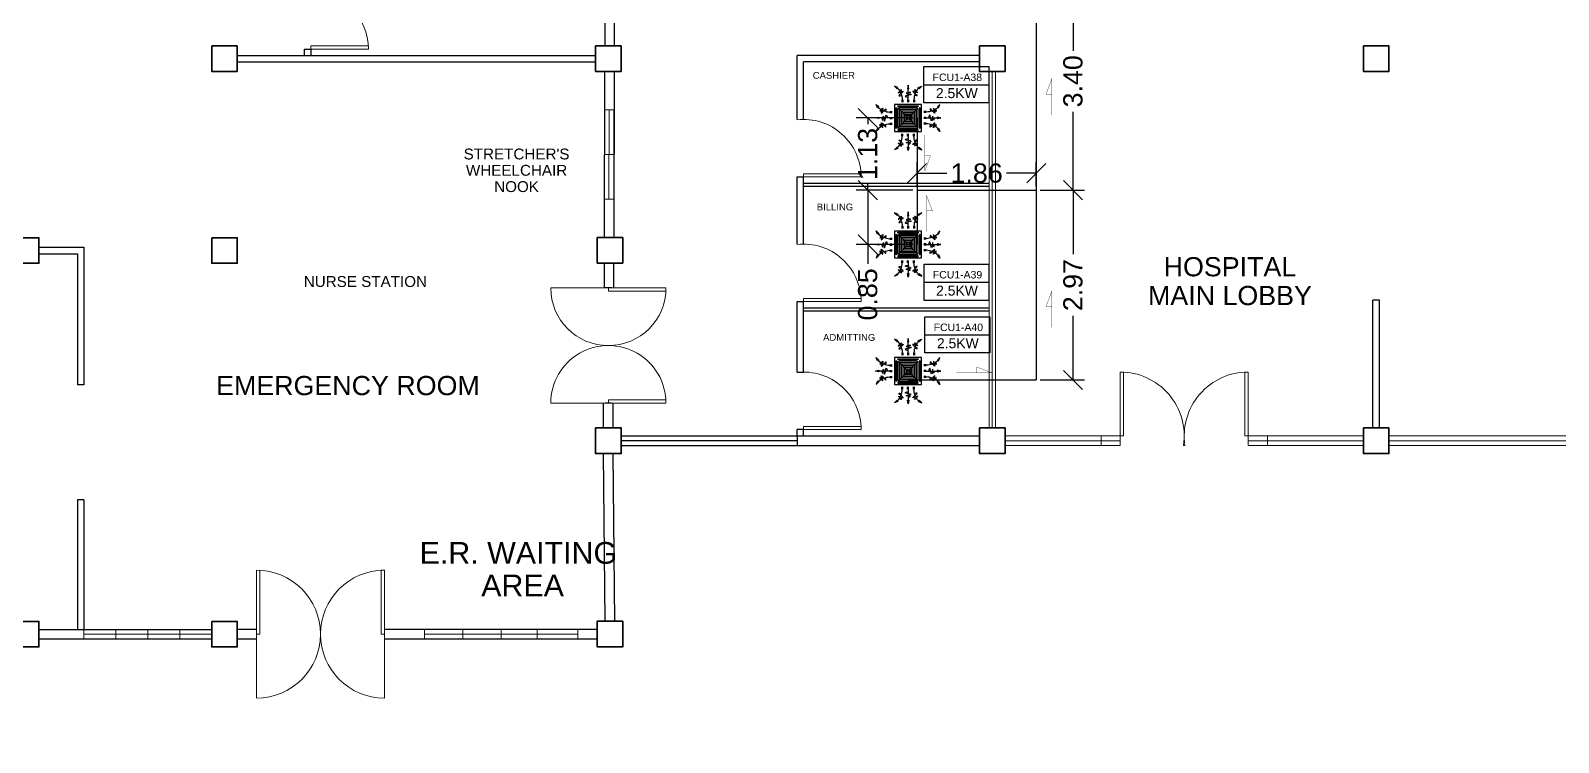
# Model space of a CAD drawing. Header units: millimetres. Extents: x -60 to 576, y -39 to 287.
# Drawn here: x 138.48 to 162.36, y 102.09 to 113.23 of the extents above; entities that cross this region are included whole.
import ezdxf

# ---------------------------------------------------------------- set-up
doc = ezdxf.new("R2010")
doc.units = ezdxf.units.MM
doc.header["$MEASUREMENT"] = 0
for name, color, linetype in [('AIR', 7, 'Continuous'), ('AIR-00', 7, 'Continuous'), ('AIR-01', 7, 'Continuous'), ('AIR-02', 7, 'Continuous'), ('AIR-04', 7, 'Continuous'), ('DRAIN PIPE', 7, 'Continuous'), ('fcu drain', 7, 'Continuous'), ('label', 7, 'Continuous'), ('Legends', 7, 'Continuous'), ('M-AC-TEXT', 7, 'Continuous')]:
    doc.layers.add(name, color=color, linetype=linetype)
doc.styles.add('ar-dim-axis', font='romans.shx', dxfattribs={"width": 0.8})
doc.styles.add('OIP FONT', font='GOTHIC.TTF', dxfattribs={"height": 150})
doc.styles.get("Standard").update_dxf_attribs({"font": 'arial.ttf'})
doc.styles.add('SWISSLT175', font='swissl.ttf', dxfattribs={"height": 0.175})
doc.dimstyles.new('ar-dim-axis', dxfattribs={"dimtxt": 350, "dimasz": 250, "dimexe": 75, "dimexo": 75, "dimgap": 200, "dimtad": 1, "dimdec": 0, "dimzin": 12, "dimdsep": 46, "dimtxsty": 'ar-dim-axis', "dimblk": 'ARCHTICK', "dimcen": 120, "dimclrd": 11, "dimclre": 8, "dimclrt": 4, "dimadec": 0, "dimazin": 3, "dimtm": 1, "dimtfac": 1, "dimtdec": 0, "dimtix": 1, "dimtmove": 2, "dimatfit": 3, "dimldrblk": 'ARCHTICK', "dimfxl": 1, "dimtolj": 1, "dimtzin": 0, "dimarcsym": 1})
doc.dimstyles.new('Copy of dimension', dxfattribs={"dimtxt": 0.3, "dimasz": 0.3, "dimexe": 0.18, "dimexo": 0.0625, "dimgap": 0.09, "dimtad": 0, "dimzin": 0, "dimdsep": 46, "dimtxsty": 'Standard', "dimblk": 'OBLIQUE', "dimcen": 0.09, "dimclrd": 256, "dimclre": 256, "dimclrt": 256, "dimadec": 0, "dimazin": 0, "dimtfac": 1, "dimtofl": 0, "dimtmove": 0, "dimatfit": 3, "dimldrblk": 'OBLIQUE', "dimfxl": 1, "dimtolj": 1, "dimtzin": 0, "dimarcsym": 0})

# ---------------------------------------------------------------- blocks, each defined once
blk = doc.blocks.new('_ARCHTICK')
at = {"color": 0, "linetype": 'ByBlock', "const_width": 0.15}
blk.add_lwpolyline([(-0.5, -0.5), (0.5, 0.5)], dxfattribs=at)
blk = doc.blocks.new('FCU-13000P (CASSETTE SPLIT)')
at = {"layer": 'AIR-00', "ltscale": 3}
for p, q in [((0, 0.523), (0, 1)), ((-0.193, 0.558), (-0.193, 0.487)), ((-0.162, 0.558), (-0.162, 0.487)), ((-0.016, 0.558), (-0.016, 0.487)), ((0.016, 0.558), (0.016, 0.487)), ((0.162, 0.558), (0.162, 0.487)), ((0.193, 0.558), (0.193, 0.487)), ((-0.523, 0), (-1, 0)), ((-0.558, 0.193), (-0.487, 0.193)), ((-0.558, 0.162), (-0.487, 0.162)), ((-0.558, 0.016), (-0.487, 0.016)), ((0.558, 0.193), (0.487, 0.193)), ((0.558, 0.162), (0.487, 0.162)), ((0.558, 0.016), (0.487, 0.016)), ((0.523, 0), (1, 0)), ((-0.558, -0.016), (-0.487, -0.016)), ((-0.558, -0.162), (-0.487, -0.162)), ((-0.558, -0.193), (-0.487, -0.193)), ((0.558, -0.016), (0.487, -0.016)), ((0.558, -0.162), (0.487, -0.162)), ((0.558, -0.193), (0.487, -0.193)), ((-0.193, -0.558), (-0.193, -0.487)), ((-0.162, -0.558), (-0.162, -0.487)), ((-0.016, -0.558), (-0.016, -0.487)), ((0, -0.523), (0, -1)), ((0.016, -0.558), (0.016, -0.487)), ((0.162, -0.558), (0.162, -0.487)), ((0.193, -0.558), (0.193, -0.487))]:
    blk.add_line(p, q, dxfattribs=at)
at = {"layer": 'AIR-00'}
for p, q in [((0.295, -0.295), (-0.295, 0.295)), ((0.295, 0.295), (-0.295, -0.295))]:
    blk.add_line(p, q, dxfattribs=at)
at = {"layer": 'AIR-00', "ltscale": 3}
for points in [[(-0.335, 0.895), (-0.311, 0.932), (-0.416, 0.973)], [(-0.022, 0.89), (0.022, 0.89), (0, 1)], [(0.335, 0.895), (0.311, 0.932), (0.416, 0.973)], [(-0.89, 0.022), (-0.89, -0.022), (-1, 0)], [(-0.895, 0.335), (-0.932, 0.311), (-0.973, 0.416)], [(0.89, 0.022), (0.89, -0.022), (1, 0)], [(0.895, 0.335), (0.932, 0.311), (0.973, 0.416)], [(-0.895, -0.335), (-0.932, -0.311), (-0.973, -0.416)], [(0.895, -0.335), (0.932, -0.311), (0.973, -0.416)], [(-0.335, -0.895), (-0.311, -0.932), (-0.416, -0.973)], [(-0.022, -0.89), (0.022, -0.89), (0, -1)], [(0.335, -0.895), (0.311, -0.932), (0.416, -0.973)]]:
    blk.add_lwpolyline(points, close=True, dxfattribs=at)
at = {"layer": 'AIR-00'}
for points in [[(-0.323, 0.914, -0.171809), (-0.178, 0.558), (-0.178, 0.522)], [(0.323, 0.914, 0.171809), (0.178, 0.558), (0.178, 0.522)], [(-0.914, 0.323, 0.171809), (-0.558, 0.178), (-0.522, 0.178)], [(0.914, 0.323, -0.171809), (0.558, 0.178), (0.522, 0.178)], [(-0.914, -0.323, -0.171809), (-0.558, -0.178), (-0.522, -0.178)], [(0.914, -0.323, 0.171809), (0.558, -0.178), (0.522, -0.178)], [(-0.323, -0.914, 0.171809), (-0.178, -0.558), (-0.178, -0.522)], [(0.323, -0.914, -0.171809), (0.178, -0.558), (0.178, -0.522)]]:
    blk.add_lwpolyline(points, format="xyb", dxfattribs=at)
for points in [[(-0.26, -0.26), (0.26, -0.26), (0.26, 0.26), (-0.26, 0.26)], [(-0.21, -0.21), (0.21, -0.21), (0.21, 0.21), (-0.21, 0.21)], [(-0.16, -0.16), (0.16, -0.16), (0.16, 0.16), (-0.16, 0.16)], [(-0.11, -0.11), (0.11, -0.11), (0.11, 0.11), (-0.11, 0.11)], [(-0.06, -0.06), (0.06, -0.06), (0.06, 0.06), (-0.06, 0.06)]]:
    blk.add_lwpolyline(points, close=True, dxfattribs=at)
at = {"layer": 'AIR-00', "ltscale": 3}
for points in [[(-0.268, 0.84), (-0.231, 0.852), (-0.134, 0.882), (-0.422, 0.704), (0.005, 0.903), (-0.358, 0.645), (-0.239, 0.678), (-0.199, 0.69)], [(0.268, 0.84), (0.231, 0.852), (0.134, 0.882), (0.422, 0.704), (-0.005, 0.903), (0.358, 0.645), (0.239, 0.678), (0.199, 0.69)], [(-0.84, 0.268), (-0.852, 0.231), (-0.882, 0.134), (-0.704, 0.422), (-0.903, -0.005), (-0.645, 0.358), (-0.678, 0.239), (-0.69, 0.199)], [(0.84, 0.268), (0.852, 0.231), (0.882, 0.134), (0.704, 0.422), (0.903, -0.005), (0.645, 0.358), (0.678, 0.239), (0.69, 0.199)], [(-0.84, -0.268), (-0.852, -0.231), (-0.882, -0.134), (-0.704, -0.422), (-0.903, 0.005), (-0.645, -0.358), (-0.678, -0.239), (-0.69, -0.199)], [(0.84, -0.268), (0.852, -0.231), (0.882, -0.134), (0.704, -0.422), (0.903, 0.005), (0.645, -0.358), (0.678, -0.239), (0.69, -0.199)], [(-0.268, -0.84), (-0.231, -0.852), (-0.134, -0.882), (-0.422, -0.704), (0.005, -0.903), (-0.358, -0.645), (-0.239, -0.678), (-0.199, -0.69)], [(0.268, -0.84), (0.231, -0.852), (0.134, -0.882), (0.422, -0.704), (-0.005, -0.903), (0.358, -0.645), (0.239, -0.678), (0.199, -0.69)]]:
    blk.add_open_spline(points, degree=3, knots=[0.0032834, 0.0032834, 0.0032834, 0.0032834, 0.0712567, 0.1924075, 0.3347111, 0.5062145, 0.5813292, 0.5813292, 0.5813292, 0.5813292], dxfattribs=at)
for points in [[(0, 0.8), (0.077, 0.776), (-0.058, 0.755), (0.098, 0.718), (-0.087, 0.663), (0, 0.631)], [(-0.8, 0), (-0.776, -0.077), (-0.755, 0.058), (-0.718, -0.098), (-0.663, 0.087), (-0.631, 0)], [(0.8, 0), (0.776, -0.077), (0.755, 0.058), (0.718, -0.098), (0.663, 0.087), (0.631, 0)], [(0, -0.8), (0.077, -0.776), (-0.058, -0.755), (0.098, -0.718), (-0.087, -0.663), (0, -0.631)]]:
    blk.add_spline(points, degree=3, dxfattribs=at)
for points in [[(-0.416, 0.973), (-0.335, 0.895), (-0.311, 0.932)], [(0, 1), (-0.022, 0.89), (0.022, 0.89)], [(0.416, 0.973), (0.335, 0.895), (0.311, 0.932)], [(-1, 0), (-0.89, 0.022), (-0.89, -0.022)], [(-0.973, 0.416), (-0.895, 0.335), (-0.932, 0.311)], [(1, 0), (0.89, 0.022), (0.89, -0.022)], [(0.973, 0.416), (0.895, 0.335), (0.932, 0.311)], [(-0.973, -0.416), (-0.895, -0.335), (-0.932, -0.311)], [(0.973, -0.416), (0.895, -0.335), (0.932, -0.311)], [(-0.416, -0.973), (-0.335, -0.895), (-0.311, -0.932)], [(0, -1), (-0.022, -0.89), (0.022, -0.89)], [(0.416, -0.973), (0.335, -0.895), (0.311, -0.932)]]:
    blk.add_solid(points, dxfattribs=at)
at = {"layer": 'AIR-01'}
for points in [[(-0.373, 0.31), (-0.348, 0.31), (-0.348, -0.31), (-0.373, -0.31)], [(-0.31, 0.372), (0.31, 0.372), (0.31, 0.348), (-0.31, 0.348)], [(0.372, 0.31), (0.348, 0.31), (0.348, -0.31), (0.372, -0.31)], [(-0.31, -0.373), (0.31, -0.373), (0.31, -0.348), (-0.31, -0.348)]]:
    blk.add_lwpolyline(points, close=True, dxfattribs=at)
at = {"layer": 'AIR-02'}
blk.add_lwpolyline([(-0.26, -0.31), (0.26, -0.31, 0.414214), (0.31, -0.26), (0.31, 0.26, 0.414214), (0.26, 0.31), (-0.26, 0.31, 0.414214), (-0.31, 0.26), (-0.31, -0.26, 0.414214)], format="xyb", close=True, dxfattribs=at)
at = {"layer": 'AIR-04'}
blk.add_lwpolyline([(-0.41, -0.41), (0.41, -0.41), (0.41, 0.41), (-0.41, 0.41)], close=True, dxfattribs=at)
blk = doc.blocks.new('_Oblique')
at = {"color": 0, "linetype": 'ByBlock', "lineweight": -2}
blk.add_line((-0.5, -0.5), (0.5, 0.5), dxfattribs=at)
blk = doc.blocks.new('*D57')
at = {"lineweight": -2, "transparency": 16777216}
for p, q in [((152.27, 111.861), (151.383, 111.861)), ((151.563, 111.861), (151.563, 111.762)), ((151.563, 110.732), (151.563, 110.831)), ((152.27, 110.732), (151.383, 110.732))]:
    blk.add_line(p, q, dxfattribs=at)
at = {"layer": 'Defpoints', "color": 0, "transparency": 16777216}
for p in [(152.333, 111.861), (151.563, 110.732), (152.333, 110.732)]:
    blk.add_point(p, dxfattribs=at)
at = {"lineweight": -2, "transparency": 16777216, "xscale": 0.3, "yscale": 0.3, "zscale": 0.3}
for p, rotation in [((151.563, 111.861), 90), ((151.563, 110.732), 270)]:
    blk.add_blockref('_Oblique', p, dxfattribs=dict(at, rotation=rotation))
at = {"transparency": 16777216, "insert": (151.563, 111.297), "char_height": 0.3, "attachment_point": 5, "rotation": 90}
blk.add_mtext('\\A1;1.13', dxfattribs=at)
blk = doc.blocks.new('*D58')
at = {"lineweight": -2, "transparency": 16777216}
for p, q in [((152.27, 110.732), (151.383, 110.732)), ((151.563, 110.732), (151.563, 109.882)), ((152.27, 109.882), (151.383, 109.882)), ((151.563, 109.882), (151.563, 109.582))]:
    blk.add_line(p, q, dxfattribs=at)
at = {"layer": 'Defpoints', "color": 0, "transparency": 16777216}
for p in [(152.333, 110.732), (151.563, 109.882), (152.333, 109.882)]:
    blk.add_point(p, dxfattribs=at)
at = {"lineweight": -2, "transparency": 16777216, "xscale": 0.3, "yscale": 0.3, "zscale": 0.3}
for p, rotation in [((151.563, 110.732), 90), ((151.563, 109.882), 270)]:
    blk.add_blockref('_Oblique', p, dxfattribs=dict(at, rotation=rotation))
at = {"transparency": 16777216, "insert": (151.563, 109.102), "char_height": 0.3, "attachment_point": 5, "rotation": 90}
blk.add_mtext('\\A1;0.85', dxfattribs=at)
blk = doc.blocks.new('*D59')
at = {"lineweight": -2, "transparency": 16777216}
for p, q in [((152.333, 110.794), (152.333, 111.177)), ((154.197, 110.794), (154.197, 111.177)), ((152.333, 110.997), (152.799, 110.997)), ((154.197, 110.997), (153.73, 110.997))]:
    blk.add_line(p, q, dxfattribs=at)
at = {"layer": 'Defpoints', "color": 0, "transparency": 16777216}
for p in [(154.197, 110.997), (152.333, 110.732), (154.197, 110.732)]:
    blk.add_point(p, dxfattribs=at)
at = {"lineweight": -2, "transparency": 16777216, "xscale": 0.3, "yscale": 0.3, "zscale": 0.3, "rotation": 180}
blk.add_blockref('_Oblique', (152.333, 110.997), dxfattribs=at)
at = {"lineweight": -2, "transparency": 16777216, "xscale": 0.3, "yscale": 0.3, "zscale": 0.3}
blk.add_blockref('_Oblique', (154.197, 110.997), dxfattribs=at)
at = {"transparency": 16777216, "insert": (153.265, 110.997), "char_height": 0.3, "attachment_point": 5}
blk.add_mtext('\\A1;1.86', dxfattribs=at)
blk = doc.blocks.new('*D60')
at = {"lineweight": -2, "transparency": 16777216}
for p, q in [((154.26, 110.732), (154.951, 110.732)), ((154.771, 110.732), (154.771, 109.73)), ((154.771, 107.763), (154.771, 108.765)), ((154.26, 107.763), (154.951, 107.763))]:
    blk.add_line(p, q, dxfattribs=at)
at = {"layer": 'Defpoints', "color": 0, "transparency": 16777216}
for p in [(154.197, 110.732), (154.197, 107.763), (154.771, 107.763)]:
    blk.add_point(p, dxfattribs=at)
at = {"lineweight": -2, "transparency": 16777216, "xscale": 0.3, "yscale": 0.3, "zscale": 0.3}
for p, rotation in [((154.771, 110.732), 90), ((154.771, 107.763), 270)]:
    blk.add_blockref('_Oblique', p, dxfattribs=dict(at, rotation=rotation))
at = {"transparency": 16777216, "insert": (154.771, 109.247), "char_height": 0.3, "attachment_point": 5, "rotation": 90}
blk.add_mtext('\\A1;2.97', dxfattribs=at)
blk = doc.blocks.new('*D61')
at = {"lineweight": -2, "transparency": 16777216}
for p, q in [((154.26, 114.136), (154.951, 114.136)), ((154.771, 114.136), (154.771, 112.913)), ((154.771, 110.732), (154.771, 111.955)), ((154.26, 110.732), (154.951, 110.732))]:
    blk.add_line(p, q, dxfattribs=at)
at = {"layer": 'Defpoints', "color": 0, "transparency": 16777216}
for p in [(154.197, 114.136), (154.771, 114.136), (154.197, 110.732)]:
    blk.add_point(p, dxfattribs=at)
at = {"lineweight": -2, "transparency": 16777216, "xscale": 0.3, "yscale": 0.3, "zscale": 0.3}
for p, rotation in [((154.771, 114.136), 90), ((154.771, 110.732), 270)]:
    blk.add_blockref('_Oblique', p, dxfattribs=dict(at, rotation=rotation))
at = {"transparency": 16777216, "insert": (154.771, 112.434), "char_height": 0.3, "attachment_point": 5, "rotation": 90}
blk.add_mtext('\\A1;3.40', dxfattribs=at)

msp = doc.modelspace()

# ---------------------------------------------------------------- linework, layer by layer
at = {"color": 8, "lineweight": 25}
for p, q in [((147.459, 115.59), (147.451, 112.988)), ((147.609, 115.59), (147.601, 112.988)), ((141.709, 112.838), (147.309, 112.838)), ((141.709, 112.738), (147.309, 112.738)), ((142.759, 112.838), (142.759, 112.938)), ((142.759, 112.938), (142.859, 112.938)), ((142.859, 112.938), (142.859, 112.838)), ((150.459, 111.838), (150.459, 112.838)), ((153.309, 112.838), (150.459, 112.838)), ((150.559, 111.833), (150.559, 112.738)), ((150.559, 111.833), (150.559, 112.738)), ((153.309, 112.738), (150.559, 112.738)), ((147.45, 112.588), (147.443, 109.99)), ((147.6, 112.588), (147.593, 109.99)), ((150.459, 109.888), (150.459, 110.938)), ((150.459, 110.938), (150.559, 110.938)), ((150.559, 109.883), (150.559, 110.938)), ((150.559, 109.883), (150.559, 110.938)), ((153.459, 110.838), (150.559, 110.838)), ((153.459, 110.788), (150.559, 110.788)), ((138.609, 109.838), (139.309, 109.838)), ((138.609, 109.738), (139.209, 109.738)), ((139.209, 109.738), (139.209, 107.688)), ((139.309, 109.838), (139.309, 109.738)), ((139.309, 109.738), (139.309, 107.688)), ((147.441, 109.59), (147.441, 109.202)), ((147.591, 109.59), (147.591, 109.202)), ((147.559, 109.202), (147.441, 109.202)), ((150.459, 107.888), (150.459, 108.988)), ((150.459, 108.988), (150.559, 108.988)), ((150.559, 107.883), (150.559, 108.988)), ((150.559, 107.883), (150.559, 108.988)), ((159.459, 107.013), (159.459, 109.013)), ((159.559, 109.013), (159.459, 109.013)), ((159.559, 107.013), (159.559, 109.013)), ((153.459, 108.888), (150.559, 108.888)), ((153.459, 108.838), (150.559, 108.838)), ((139.309, 107.688), (139.209, 107.688)), ((147.434, 107.013), (147.434, 107.402)), ((147.559, 107.402), (147.459, 107.402)), ((147.584, 107.013), (147.584, 107.402)), ((150.459, 106.888), (150.459, 106.988)), ((150.559, 106.988), (150.459, 106.988)), ((150.559, 106.888), (150.559, 106.988)), ((150.559, 106.888), (150.559, 106.988)), ((150.559, 106.888), (150.559, 106.988)), ((147.709, 106.888), (153.309, 106.888)), ((147.459, 103.989), (147.434, 106.612)), ((147.609, 103.991), (147.584, 106.614)), ((147.709, 106.738), (153.309, 106.738)), ((139.209, 105.888), (139.209, 103.863)), ((139.309, 105.888), (139.209, 105.888)), ((139.309, 105.888), (139.309, 103.863)), ((138.609, 103.863), (141.309, 103.863)), ((138.609, 103.713), (141.309, 103.713)), ((142.009, 103.863), (141.709, 103.863)), ((141.709, 103.713), (141.809, 103.713)), ((141.709, 103.713), (142.009, 103.713)), ((147.334, 103.863), (144.009, 103.863)), ((144.009, 103.713), (147.334, 103.713))]:
    msp.add_line(p, q, dxfattribs=at)
at = {"color": 8, "lineweight": 13}
for p, q in [((143.759, 112.988), (142.859, 112.988)), ((142.859, 112.988), (142.859, 112.938)), ((143.759, 112.938), (143.759, 112.988)), ((142.859, 112.938), (143.759, 112.938)), ((150.559, 110.938), (150.559, 110.988)), ((151.459, 110.988), (150.559, 110.988)), ((150.559, 110.938), (151.459, 110.938)), ((151.459, 110.938), (151.459, 110.988)), ((147.441, 109.202), (146.609, 109.202)), ((147.509, 109.202), (148.409, 109.202)), ((147.509, 109.152), (147.509, 109.202)), ((148.409, 109.152), (147.509, 109.152)), ((148.409, 109.202), (148.409, 109.152)), ((150.559, 108.988), (150.559, 109.038)), ((151.459, 109.038), (150.559, 109.038)), ((150.559, 108.988), (151.459, 108.988)), ((151.459, 108.988), (151.459, 109.038)), ((155.509, 106.888), (155.509, 107.888)), ((155.509, 107.888), (155.559, 107.888)), ((155.559, 107.888), (155.559, 106.888)), ((157.509, 107.888), (157.459, 107.888)), ((157.459, 107.888), (157.459, 106.888)), ((157.509, 106.888), (157.509, 107.888)), ((147.459, 107.402), (146.609, 107.402)), ((148.409, 107.452), (147.509, 107.452)), ((147.509, 107.452), (147.509, 107.402)), ((147.509, 107.402), (148.409, 107.402)), ((148.409, 107.402), (148.409, 107.452)), ((150.559, 106.988), (150.559, 107.038)), ((151.459, 107.038), (150.559, 107.038)), ((150.559, 106.988), (151.459, 106.988)), ((151.459, 106.988), (151.459, 107.038)), ((155.559, 106.888), (155.509, 106.888)), ((157.459, 106.888), (157.509, 106.888)), ((156.498, 106.738), (156.52, 106.738)), ((142.009, 103.788), (142.009, 104.788)), ((142.059, 104.788), (142.059, 103.788)), ((144.009, 104.788), (143.959, 104.788)), ((143.959, 104.788), (143.959, 103.788)), ((144.009, 103.788), (144.009, 104.788)), ((142.009, 103.713), (142.009, 103.863)), ((142.059, 103.788), (142.009, 103.788)), ((142.009, 103.788), (142.009, 102.788)), ((143.959, 103.788), (144.009, 103.788)), ((144.009, 103.863), (144.009, 103.713)), ((144.009, 103.788), (144.009, 102.788))]:
    msp.add_line(p, q, dxfattribs=at)
at = {"color": 8, "lineweight": 9}
for p, q in [((153.459, 112.588), (153.459, 107.013)), ((153.509, 112.588), (153.509, 107.013)), ((153.559, 112.588), (153.559, 107.013)), ((147.596, 111.989), (147.448, 111.989)), ((147.448, 111.989), (147.448, 110.589)), ((147.522, 111.989), (147.518, 110.589)), ((147.596, 111.289), (147.596, 111.989)), ((147.596, 111.289), (147.448, 111.289)), ((147.448, 110.589), (147.594, 110.589)), ((153.709, 106.888), (155.559, 106.888)), ((155.559, 106.888), (153.709, 106.888)), ((155.209, 106.813), (153.709, 106.813)), ((155.509, 106.888), (155.209, 106.888)), ((155.209, 106.888), (155.209, 106.738)), ((155.209, 106.813), (155.509, 106.813)), ((155.509, 106.888), (155.509, 106.738)), ((157.459, 106.888), (159.309, 106.888)), ((159.309, 106.888), (157.459, 106.888)), ((157.509, 106.888), (157.509, 106.738)), ((157.509, 106.888), (157.809, 106.888)), ((157.809, 106.813), (157.509, 106.813)), ((157.809, 106.888), (157.809, 106.738)), ((157.809, 106.813), (159.309, 106.813)), ((159.709, 106.888), (163.059, 106.888)), ((159.709, 106.813), (163.059, 106.813)), ((153.709, 106.738), (155.509, 106.738)), ((157.509, 106.738), (159.309, 106.738)), ((159.709, 106.738), (163.059, 106.738)), ((139.309, 103.863), (140.309, 103.863)), ((139.309, 103.788), (141.309, 103.788)), ((141.309, 103.863), (139.359, 103.863)), ((139.359, 103.713), (141.309, 103.713)), ((139.809, 103.863), (139.809, 103.713)), ((140.309, 103.863), (141.309, 103.863)), ((140.309, 103.863), (140.309, 103.713)), ((140.809, 103.863), (140.809, 103.713)), ((144.634, 103.713), (144.634, 103.863)), ((145.834, 103.863), (144.634, 103.863)), ((144.634, 103.788), (147.034, 103.788)), ((147.034, 103.713), (144.634, 103.713)), ((145.234, 103.863), (145.234, 103.713)), ((145.459, 103.863), (147.334, 103.863)), ((145.834, 103.863), (147.034, 103.863)), ((145.834, 103.863), (145.834, 103.713)), ((146.396, 103.863), (146.396, 103.713)), ((147.034, 103.863), (147.034, 103.713))]:
    msp.add_line(p, q, dxfattribs=at)
at = {"color": 8, "lineweight": -2}
for p, q in [((147.459, 108.307), (147.459, 108.296)), ((147.559, 108.302), (147.559, 108.302)), ((147.559, 108.302), (147.559, 108.302)), ((150.459, 107.888), (150.559, 107.888)), ((150.459, 106.813), (147.709, 106.813)), ((150.459, 106.888), (150.459, 106.738))]:
    msp.add_line(p, q, dxfattribs=at)
at = {"color": 8, "lineweight": 35}
for points in [[(141.309, 112.988), (141.709, 112.988), (141.709, 112.588), (141.309, 112.588)], [(147.309, 112.988), (147.709, 112.988), (147.709, 112.588), (147.309, 112.588)], [(153.309, 112.988), (153.709, 112.988), (153.709, 112.588), (153.309, 112.588)], [(159.309, 112.988), (159.709, 112.988), (159.709, 112.588), (159.309, 112.588)], [(138.209, 109.988), (138.609, 109.988), (138.609, 109.588), (138.209, 109.588)], [(141.309, 109.988), (141.709, 109.988), (141.709, 109.588), (141.309, 109.588)], [(147.334, 109.99), (147.734, 109.99), (147.734, 109.59), (147.334, 109.59)], [(147.309, 107.013), (147.709, 107.013), (147.709, 106.613), (147.309, 106.613)], [(153.309, 107.013), (153.709, 107.013), (153.709, 106.613), (153.309, 106.613)], [(159.309, 107.013), (159.709, 107.013), (159.709, 106.613), (159.309, 106.613)], [(138.209, 103.988), (138.609, 103.988), (138.609, 103.588), (138.209, 103.588)], [(141.309, 103.988), (141.709, 103.988), (141.709, 103.588), (141.309, 103.588)], [(147.334, 103.99), (147.734, 103.99), (147.734, 103.59), (147.334, 103.59)]]:
    msp.add_lwpolyline(points, close=True, dxfattribs=at)
at = {"color": 8, "lineweight": 9}
for points in [[(147.448, 111.989), (147.594, 111.989), (147.594, 110.589), (147.448, 110.589)], [(147.709, 106.888), (150.459, 106.888), (150.459, 106.738), (147.709, 106.738)], [(139.309, 103.863), (141.309, 103.863), (141.309, 103.713), (139.309, 103.713)], [(139.309, 103.863), (141.309, 103.863), (141.309, 103.713), (139.309, 103.713)], [(144.634, 103.863), (147.034, 103.863), (147.034, 103.713), (144.634, 103.713)], [(144.634, 103.863), (147.034, 103.863), (147.034, 103.713), (144.634, 103.713)]]:
    msp.add_lwpolyline(points, close=True, dxfattribs=at)
at = {"color": 8, "lineweight": 13}
for centre, radius, start, end in [((142.859, 112.938), 0.9, 0, 90), ((150.559, 110.938), 0.9, 0, 96.3794), ((150.559, 108.988), 0.9, 0, 96.3794), ((147.509, 109.202), 0.9, 180.0054, 359.9976), ((147.509, 107.402), 0.9, 359.9976, 179.9984), ((150.559, 106.988), 0.9, 0, 96.3794), ((155.509, 106.888), 1, 351.3731, 90), ((157.509, 106.888), 1, 90, 188.6269), ((142.009, 103.788), 1, 270, 90), ((144.009, 103.788), 1, 90, 270)]:
    msp.add_arc(centre, radius, start, end, dxfattribs=at)
at = {"layer": 'DRAIN PIPE', "color": 7, "linetype": 'Continuous', "const_width": 0.005}
for points in [[(154.438, 111.906), (154.438, 112.466), (154.349, 112.231), (154.438, 112.231)], [(152.455, 111.592), (152.455, 111.032), (152.543, 111.267), (152.455, 111.267)], [(152.483, 110.083), (152.483, 110.644), (152.572, 110.409), (152.483, 110.409)], [(154.438, 108.588), (154.438, 109.148), (154.349, 108.913), (154.438, 108.913)], [(152.945, 107.875), (153.505, 107.875), (153.27, 107.964), (153.27, 107.875)]]:
    msp.add_lwpolyline(points, dxfattribs=at)
at = {"layer": 'fcu drain', "linetype": 'Continuous'}
for p, q in [((154.197, 114.136), (154.197, 107.763)), ((152.333, 110.732), (154.197, 110.732)), ((152.193, 107.763), (154.197, 107.763))]:
    msp.add_line(p, q, dxfattribs=at)
at = {"layer": 'fcu drain', "linetype": 'Continuous', "lineweight": 25}
msp.add_line((152.333, 111.861), (152.333, 109.882), dxfattribs=at)
at = {"layer": 'Legends', "linetype": 'Continuous', "lineweight": 25}
for p, q in [((152.441, 112.38), (153.453, 112.38)), ((152.444, 109.292), (153.456, 109.292)), ((152.457, 108.469), (153.469, 108.469))]:
    msp.add_line(p, q, dxfattribs=at)
at = {"layer": 'Legends'}
for points in [[(152.441, 112.664), (153.453, 112.664), (153.453, 112.096), (152.441, 112.096)], [(152.444, 109.576), (153.456, 109.576), (153.456, 109.008), (152.444, 109.008)], [(152.457, 108.753), (153.469, 108.753), (153.469, 108.186), (152.457, 108.186)]]:
    msp.add_lwpolyline(points, close=True, dxfattribs=at)

# ---------------------------------------------------------------- block references
at = {"layer": 'AIR', "xscale": 0.5113536813550488, "yscale": 0.5113536813550488, "zscale": 0.5113536813550488}
for p in [(152.193, 111.861), (152.193, 109.882), (152.193, 107.903)]:
    msp.add_blockref('FCU-13000P (CASSETTE SPLIT)', p, dxfattribs=at)

# ---------------------------------------------------------------- texts
at = {"layer": 'label', "color": 8, "lineweight": -2, "ltscale": 0.4, "attachment_point": 5, "line_spacing_factor": 0.9, "style": 'SWISSLT175'}
for s, insert, char_height in [('CASHIER', (151.033, 112.526), 0.1062), ("STRETCHER'S\\PWHEELCHAIR\\PNOOK", (146.074, 111.041), 0.17), ('BILLING', (151.051, 110.468), 0.1062), ('NURSE STATION', (143.711, 109.302), 0.17), ('ADMITTING', (151.273, 108.428), 0.1062), ('EMERGENCY ROOM', (143.438, 107.674), 0.3), ('E.R. WAITING^J AREA', (146.102, 104.804), 0.34)]:
    msp.add_mtext(s, dxfattribs=dict(at, insert=insert, char_height=char_height))
at = {"layer": 'label', "color": 8, "ltscale": 0.4, "insert": (157.224, 109.307), "char_height": 0.3, "attachment_point": 5, "line_spacing_factor": 0.9, "style": 'SWISSLT175'}
msp.add_mtext('HOSPITAL\\PMAIN LOBBY', dxfattribs=at)
at = {"layer": 'Legends', "linetype": 'Continuous', "lineweight": 25, "attachment_point": 1}
for s, width, insert, char_height in [('FCU1-A38', 0.44811, (152.577, 112.555), 0.117), ('2.5KW', 0.23674, (152.628, 112.327), 0.156), ('FCU1-A39', 0.44811, (152.58, 109.468), 0.117), ('2.5KW', 0.23674, (152.631, 109.239), 0.156), ('FCU1-A40', 0.44811, (152.593, 108.645), 0.117), ('2.5KW', 0.23674, (152.644, 108.416), 0.156)]:
    msp.add_mtext_dynamic_manual_height_columns(s, width=width, gutter_width=1.011, heights=[0], dxfattribs=dict(at, insert=insert, char_height=char_height))

# ---------------------------------------------------------------- dimensions: what is measured, and where the dimension line sits
at = {"color": 7}
dim = msp.add_linear_dim(base=(154.771, 114.136), p1=(154.197, 110.732), p2=(154.197, 114.136), angle=90, dimstyle='Copy of dimension', dxfattribs=at)
dim.commit()
dim.dimension.update_dxf_attribs({"geometry": '*D61', "text_midpoint": (154.771, 112.434)})
for base, p1, p2, picture, middle in [((151.563, 110.732), (152.333, 111.861), (152.333, 110.732), '*D57', (151.563, 111.297)), ((151.563, 109.882), (152.333, 110.732), (152.333, 109.882), '*D58', (151.563, 109.102)), ((154.771, 107.763), (154.197, 110.732), (154.197, 107.763), '*D60', (154.771, 109.247))]:
    dim = msp.add_linear_dim(base=base, p1=p1, p2=p2, angle=90, dimstyle='Copy of dimension')
    dim.commit()
    dim.dimension.update_dxf_attribs({"geometry": picture, "text_midpoint": middle})
dim = msp.add_linear_dim(base=(154.197, 110.997), p1=(152.333, 110.732), p2=(154.197, 110.732), dimstyle='Copy of dimension')
dim.commit()
dim.dimension.update_dxf_attribs({"geometry": '*D59', "text_midpoint": (153.265, 110.997)})

# ---------------------------------------------------------------- leaders
at = {"layer": 'M-AC-TEXT', "annotation_type": 0, "has_hookline": 1, "hookline_direction": 1, "text_width": 1.46}
for points in [[(245.08, 106.786), (244.954, 107.034), (244.578, 107.035)], [(354.266, 106.345), (354.139, 106.593), (353.763, 106.594)], [(273.563, 104.762), (273.437, 105.01), (273.061, 105.011)], [(245.084, 135.482), (244.958, 135.234), (244.582, 135.235)], [(354.265, 135.03), (354.138, 134.782), (353.762, 134.783)], [(263.873, 114.479), (263.746, 114.231), (263.37, 114.232)], [(245.078, 106.725), (244.952, 106.477), (244.576, 106.478)], [(354.265, 106.272), (354.138, 106.024), (353.762, 106.025)]]:
    msp.add_leader(points, dimstyle='ar-dim-axis', override={"dimtxt": 150, "dimasz": 150, "dimgap": 200, "dimtad": 0, "dimtih": 1, "dimtoh": 1, "dimtxsty": 'OIP FONT', "dimclrd": 256, "dimclre": 256, "dimclrt": 256, "dimfxl": 0.2, "dimfxlon": 1, "dimlwd": 65535, "dimlwe": 65535}, dxfattribs=at)

doc.saveas('drawing.dxf')
